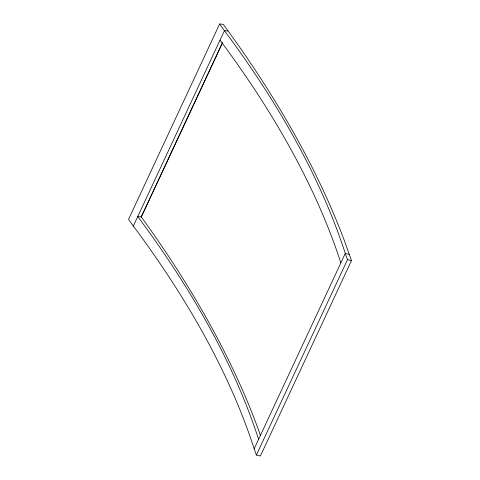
<?xml version="1.0" encoding="UTF-8"?>
<svg xmlns="http://www.w3.org/2000/svg" width="480" height="480" viewBox="0 0 480 480"><rect width="100%" height="100%" fill="white"/><g stroke="black" fill="none" stroke-linecap="round" stroke-linejoin="round"><path stroke-width="0.72" d="M219.624 24L128.526 219.366L133.32 226.044A1294.128 589.53 25 0 1 254.172 448.794L256.386 455.046L260.376 456L351.474 260.634L344.754 241.686A1455.84 663.198 25 0 0 237.798 44.538L223.26 24.3L219.624 24L224.424 30.678A1294.128 589.53 25 0 1 345.27 253.428L347.49 259.68L256.386 455.046M133.32 226.044L224.424 30.678L228.054 30.972M260.46 435.36A1444.212 657.9 25 0 0 141.258 216.858L222.57 42.474M141.066 217.524L222.372 43.164M254.172 448.794L345.27 253.428L349.26 254.382M141.258 216.858L137.736 216.57A1294.128 589.53 25 0 1 258.588 439.32M347.49 259.68L351.474 260.634M220.002 40.146A1294.128 589.53 25 0 1 340.854 262.902"/></g></svg>
